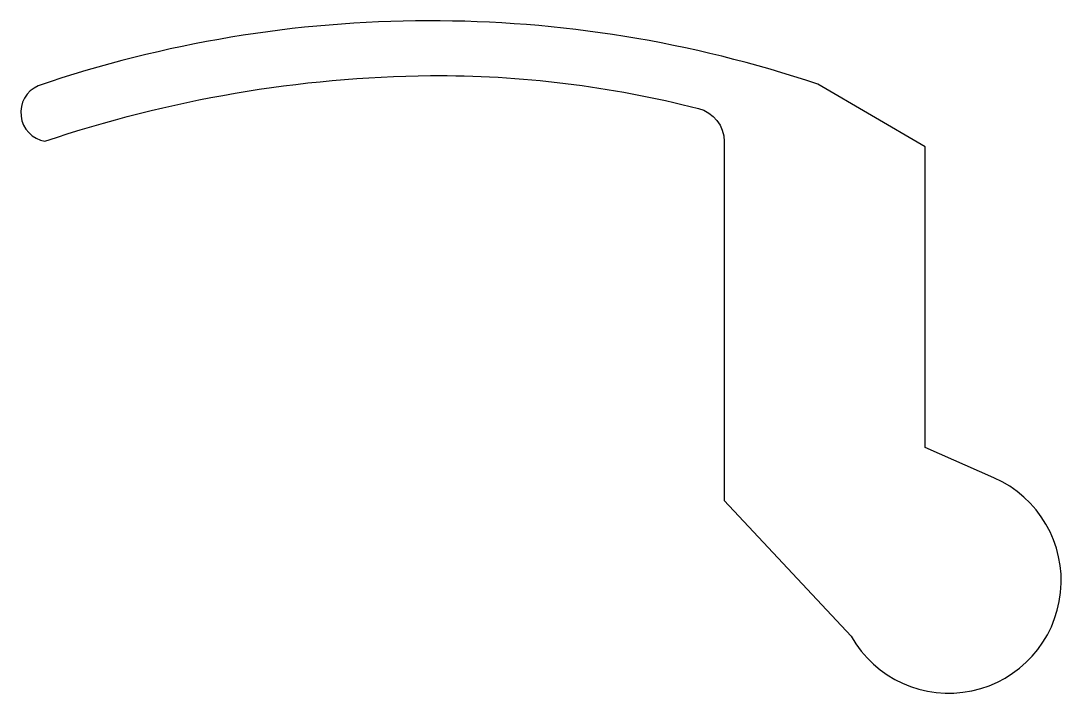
# Model space of a CAD drawing. Header units: millimetres. Extents: x -60 to 92, y -37 to 62.
import ezdxf

# ---------------------------------------------------------------- set-up
doc = ezdxf.new("R2010")
doc.units = ezdxf.units.MM

msp = doc.modelspace()

# ---------------------------------------------------------------- linework, layer by layer
msp.add_lwpolyline([(-0.02, 53.57, -0.063541), (39.23, 48.75, -0.342969), (43, 43.9), (43, -8.66), (61.58, -28.51, 1.385773), (82.5, -5.31), (72.43, -0.9), (72.43, 43.14), (56.69, 52.3, 0.164498), (-57.44, 52.07, 0.740812), (-56.45, 43.94, -0.078685)], format="xyb", close=True)

doc.saveas('drawing.dxf')
